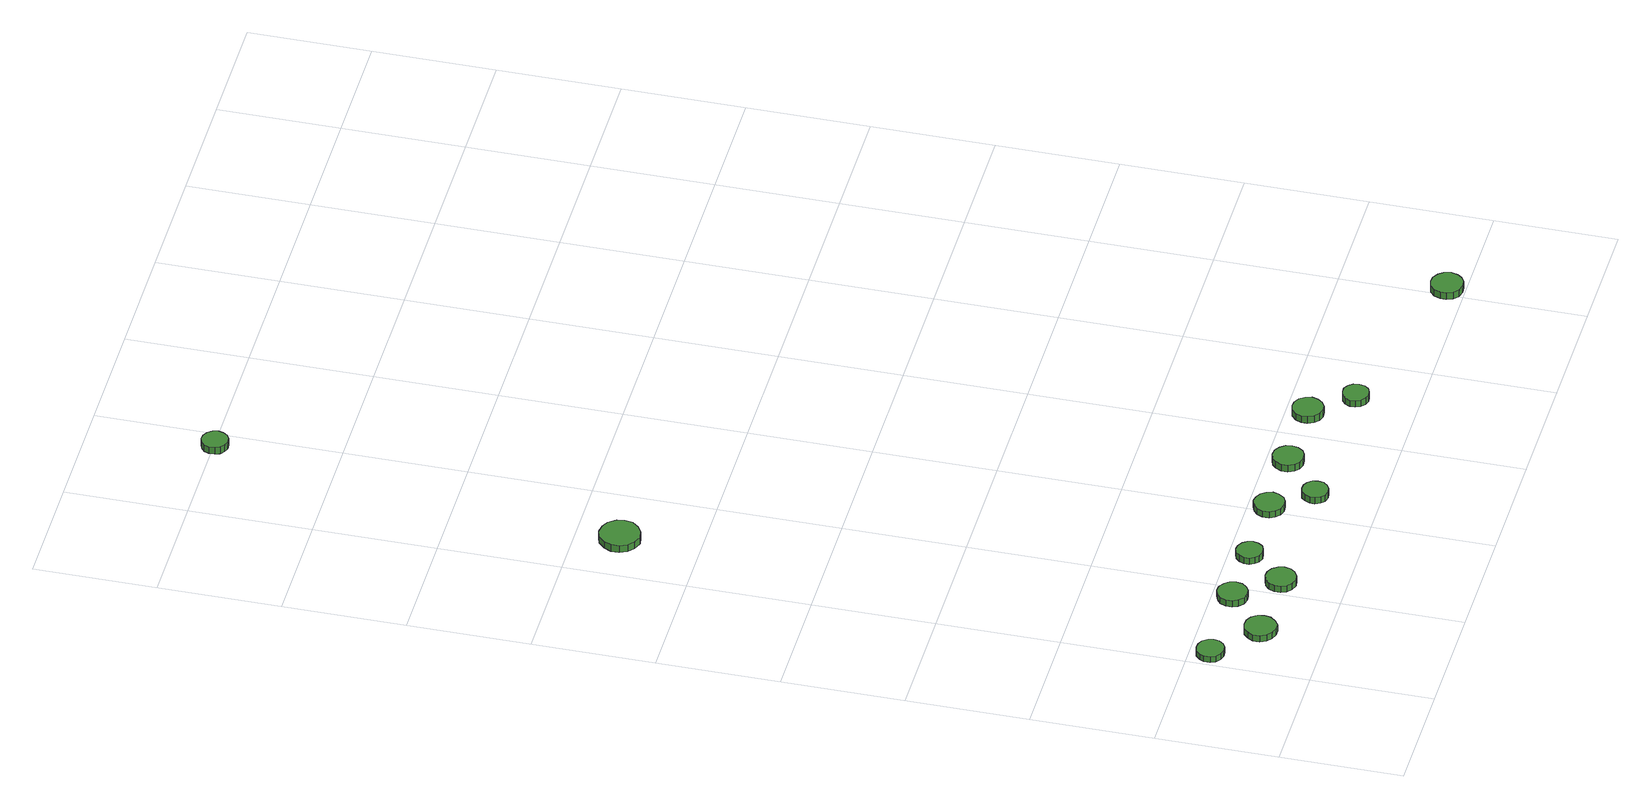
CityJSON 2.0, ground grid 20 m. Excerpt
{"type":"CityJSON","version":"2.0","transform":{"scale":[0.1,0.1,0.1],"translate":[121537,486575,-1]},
"CityObjects":{
"tree1":{"type":"SolitaryVegetationObject","attributes":{"function":"something"},"geometry":[{"type":"MultiSurface","lod":"1","boundaries":[[[0,1,2,3,4,5,6,7,8,9,10,11,12,13,14]],[[15,16,17,18,19,20,21,22,23,24,25,26,27,28,29]],[[0,29,28,1]],[[1,28,27,2]],[[2,27,26,3]],[[3,26,25,4]],[[4,25,24,5]],[[5,24,23,6]],[[6,23,22,7]],[[7,22,21,8]],[[8,21,20,9]],[[9,20,19,10]],[[10,19,18,11]],[[11,18,17,12]],[[12,17,16,13]],[[13,16,15,14]],[[14,15,29,0]]]}]},
"tree2":{"type":"SolitaryVegetationObject","attributes":{"function":"something"},"geometry":[{"type":"MultiSurface","lod":"1","boundaries":[[[30,31,32,33,34,35,36,37,38,39,40,41,42,43,44]],[[45,46,47,48,49,50,51,52,53,54,55,56,57,58,59]],[[30,59,58,31]],[[31,58,57,32]],[[32,57,56,33]],[[33,56,55,34]],[[34,55,54,35]],[[35,54,53,36]],[[36,53,52,37]],[[37,52,51,38]],[[38,51,50,39]],[[39,50,49,40]],[[40,49,48,41]],[[41,48,47,42]],[[42,47,46,43]],[[43,46,45,44]],[[44,45,59,30]]]}]},
"tree3":{"type":"SolitaryVegetationObject","attributes":{"function":"something"},"geometry":[{"type":"MultiSurface","lod":"1","boundaries":[[[60,61,62,63,64,65,66,67,68,69,70,71,72,73,74]],[[75,76,77,78,79,80,81,82,83,84,85,86,87,88,89]],[[60,89,88,61]],[[61,88,87,62]],[[62,87,86,63]],[[63,86,85,64]],[[64,85,84,65]],[[65,84,83,66]],[[66,83,82,67]],[[67,82,81,68]],[[68,81,80,69]],[[69,80,79,70]],[[70,79,78,71]],[[71,78,77,72]],[[72,77,76,73]],[[73,76,75,74]],[[74,75,89,60]]]}]},
"tree4":{"type":"SolitaryVegetationObject","attributes":{"function":"something"},"geometry":[{"type":"MultiSurface","lod":"1","boundaries":[[[90,91,92,93,94,95,96,97,98,99,100,101,102,103,104]],[[105,106,107,108,109,110,111,112,113,114,115,116,117,118,119]],[[90,119,118,91]],[[91,118,117,92]],[[92,117,116,93]],[[93,116,115,94]],[[94,115,114,95]],[[95,114,113,96]],[[96,113,112,97]],[[97,112,111,98]],[[98,111,110,99]],[[99,110,109,100]],[[100,109,108,101]],[[101,108,107,102]],[[102,107,106,103]],[[103,106,105,104]],[[104,105,119,90]]]}]},
"tree5":{"type":"SolitaryVegetationObject","attributes":{"function":"something"},"geometry":[{"type":"MultiSurface","lod":"1","boundaries":[[[120,121,122,123,124,125,126,127,128,129,130,131,132,133,134]],[[135,136,137,138,139,140,141,142,143,144,145,146,147,148,149]],[[120,149,148,121]],[[121,148,147,122]],[[122,147,146,123]],[[123,146,145,124]],[[124,145,144,125]],[[125,144,143,126]],[[126,143,142,127]],[[127,142,141,128]],[[128,141,140,129]],[[129,140,139,130]],[[130,139,138,131]],[[131,138,137,132]],[[132,137,136,133]],[[133,136,135,134]],[[134,135,149,120]]]}]},
"tree6":{"type":"SolitaryVegetationObject","attributes":{"function":"something"},"geometry":[{"type":"MultiSurface","lod":"1","boundaries":[[[150,151,152,153,154,155,156,157,158,159,160,161,162,163,164]],[[165,166,167,168,169,170,171,172,173,174,175,176,177,178,179]],[[150,179,178,151]],[[151,178,177,152]],[[152,177,176,153]],[[153,176,175,154]],[[154,175,174,155]],[[155,174,173,156]],[[156,173,172,157]],[[157,172,171,158]],[[158,171,170,159]],[[159,170,169,160]],[[160,169,168,161]],[[161,168,167,162]],[[162,167,166,163]],[[163,166,165,164]],[[164,165,179,150]]]}]},
"tree7":{"type":"SolitaryVegetationObject","attributes":{"function":"something"},"geometry":[{"type":"MultiSurface","lod":"1","boundaries":[[[180,181,182,183,184,185,186,187,188,189,190,191,192,193,194]],[[195,196,197,198,199,200,201,202,203,204,205,206,207,208,209]],[[180,209,208,181]],[[181,208,207,182]],[[182,207,206,183]],[[183,206,205,184]],[[184,205,204,185]],[[185,204,203,186]],[[186,203,202,187]],[[187,202,201,188]],[[188,201,200,189]],[[189,200,199,190]],[[190,199,198,191]],[[191,198,197,192]],[[192,197,196,193]],[[193,196,195,194]],[[194,195,209,180]]]}]},
"tree8":{"type":"SolitaryVegetationObject","attributes":{"function":"something"},"geometry":[{"type":"MultiSurface","lod":"1","boundaries":[[[210,211,212,213,214,215,216,217,218,219,220,221,222,223,224]],[[225,226,227,228,229,230,231,232,233,234,235,236,237,238,239]],[[210,239,238,211]],[[211,238,237,212]],[[212,237,236,213]],[[213,236,235,214]],[[214,235,234,215]],[[215,234,233,216]],[[216,233,232,217]],[[217,232,231,218]],[[218,231,230,219]],[[219,230,229,220]],[[220,229,228,221]],[[221,228,227,222]],[[222,227,226,223]],[[223,226,225,224]],[[224,225,239,210]]]}]},
"tree9":{"type":"SolitaryVegetationObject","attributes":{"function":"something"},"geometry":[{"type":"MultiSurface","lod":"1","boundaries":[[[240,241,242,243,244,245,246,247,248,249,250,251,252,253,254]],[[255,256,257,258,259,260,261,262,263,264,265,266,267,268,269]],[[240,269,268,241]],[[241,268,267,242]],[[242,267,266,243]],[[243,266,265,244]],[[244,265,264,245]],[[245,264,263,246]],[[246,263,262,247]],[[247,262,261,248]],[[248,261,260,249]],[[249,260,259,250]],[[250,259,258,251]],[[251,258,257,252]],[[252,257,256,253]],[[253,256,255,254]],[[254,255,269,240]]]}]},
"tree10":{"type":"SolitaryVegetationObject","attributes":{"function":"something"},"geometry":[{"type":"MultiSurface","lod":"1","boundaries":[[[270,271,272,273,274,275,276,277,278,279,280,281,282,283,284]],[[285,286,287,288,289,290,291,292,293,294,295,296,297,298,299]],[[270,299,298,271]],[[271,298,297,272]],[[272,297,296,273]],[[273,296,295,274]],[[274,295,294,275]],[[275,294,293,276]],[[276,293,292,277]],[[277,292,291,278]],[[278,291,290,279]],[[279,290,289,280]],[[280,289,288,281]],[[281,288,287,282]],[[282,287,286,283]],[[283,286,285,284]],[[284,285,299,270]]]}]},
"tree11":{"type":"SolitaryVegetationObject","attributes":{"function":"something"},"geometry":[{"type":"MultiSurface","lod":"1","boundaries":[[[300,301,302,303,304,305,306,307,308,309,310,311,312,313,314]],[[315,316,317,318,319,320,321,322,323,324,325,326,327,328,329]],[[300,329,328,301]],[[301,328,327,302]],[[302,327,326,303]],[[303,326,325,304]],[[304,325,324,305]],[[305,324,323,306]],[[306,323,322,307]],[[307,322,321,308]],[[308,321,320,309]],[[309,320,319,310]],[[310,319,318,311]],[[311,318,317,312]],[[312,317,316,313]],[[313,316,315,314]],[[314,315,329,300]]]}]},
"tree12":{"type":"SolitaryVegetationObject","attributes":{"function":"something"},"geometry":[{"type":"MultiSurface","lod":"1","boundaries":[[[330,331,332,333,334,335,336,337,338,339,340,341,342,343,344]],[[345,346,347,348,349,350,351,352,353,354,355,356,357,358,359]],[[330,359,358,331]],[[331,358,357,332]],[[332,357,356,333]],[[333,356,355,334]],[[334,355,354,335]],[[335,354,353,336]],[[336,353,352,337]],[[337,352,351,338]],[[338,351,350,339]],[[339,350,349,340]],[[340,349,348,341]],[[341,348,347,342]],[[342,347,346,343]],[[343,346,345,344]],[[344,345,359,330]]]}]},
"tree13":{"type":"SolitaryVegetationObject","attributes":{"function":"something"},"geometry":[{"type":"MultiSurface","lod":"1","boundaries":[[[360,361,362,363,364,365,366,367,368,369,370,371,372,373,374]],[[375,376,377,378,379,380,381,382,383,384,385,386,387,388,389]],[[360,389,388,361]],[[361,388,387,362]],[[362,387,386,363]],[[363,386,385,364]],[[364,385,384,365]],[[365,384,383,366]],[[366,383,382,367]],[[367,382,381,368]],[[368,381,380,369]],[[369,380,379,370]],[[370,379,378,371]],[[371,378,377,372]],[[372,377,376,373]],[[373,376,375,374]],[[374,375,389,360]]]}]}
},
"vertices":[
[53,167,19],[51,176,19],[45,184,19],[37,188,19],[28,189,19],[19,187,19],[12,180,19],[8,172,19],[8,162,19],[12,154,19],[19,148,19],[28,145,19],[37,146,19],[45,150,19],[51,158,19],[51,158,8],[45,150,8],[37,146,8],[28,145,8],[19,148,8],[12,154,8],[8,162,8],[8,172,8],[12,180,8],[19,187,8],[28,189,8],[37,188,8],[45,184,8],[51,176,8],[53,167,8],
[128,104,21],[126,115,21],[119,124,21],[110,129,21],[99,130,21],[89,127,21],[81,120,21],[76,110,21],[76,99,21],[81,89,21],[89,82,21],[99,78,21],[110,79,21],[119,85,21],[126,94,21],[126,94,9],[119,85,9],[110,79,9],[99,78,9],[89,82,9],[81,89,9],[76,99,9],[76,110,9],[81,120,9],[89,127,9],[99,130,9],[110,129,9],[119,124,9],[126,115,9],[128,104,9],
[200,167,21],[198,177,21],[192,185,21],[183,191,21],[173,192,21],[164,188,21],[156,182,21],[152,172,21],[152,162,21],[156,153,21],[164,146,21],[173,143,21],[183,144,21],[192,149,21],[198,157,21],[198,157,9],[192,149,9],[183,144,9],[173,143,9],[164,146,9],[156,153,9],[152,162,9],[152,172,9],[156,182,9],[164,188,9],[173,192,9],[183,191,9],[192,185,9],[198,177,9],[200,167,9],
[252,102,23],[250,112,23],[244,121,23],[235,126,23],[225,127,23],[215,124,23],[207,117,23],[203,107,23],[203,97,23],[207,88,23],[215,81,23],[225,77,23],[235,79,23],[244,84,23],[250,92,23],[250,92,11],[244,84,11],[235,79,11],[225,77,11],[215,81,11],[207,88,11],[203,97,11],[203,107,11],[207,117,11],[215,124,11],[225,127,11],[235,126,11],[244,121,11],[250,112,11],[252,102,11],
[306,166,21],[304,175,21],[299,182,21],[291,187,21],[282,188,21],[273,185,21],[267,179,21],[263,171,21],[263,162,21],[267,154,21],[273,148,21],[282,145,21],[291,146,21],[299,150,21],[304,158,21],[304,158,9],[299,150,9],[291,146,9],[282,145,9],[273,148,9],[267,154,9],[263,162,9],[263,171,9],[267,179,9],[273,185,9],[282,188,9],[291,187,9],[299,182,9],[304,175,9],[306,166,9],
[123,1129,22],[121,1142,22],[112,1154,22],[101,1160,22],[87,1162,22],[74,1158,22],[64,1148,22],[58,1136,22],[58,1122,22],[64,1110,22],[74,1101,22],[87,1096,22],[101,1098,22],[112,1105,22],[121,1116,22],[121,1116,9],[112,1105,9],[101,1098,9],[87,1096,9],[74,1101,9],[64,1110,9],[58,1122,9],[58,1136,9],[64,1148,9],[74,1158,9],[87,1162,9],[101,1160,9],[112,1154,9],[121,1142,9],[123,1129,9],
[435,166,21],[432,176,21],[426,184,21],[417,189,21],[407,191,21],[397,187,21],[389,180,21],[385,171,21],[385,160,21],[389,151,21],[397,144,21],[407,141,21],[417,142,21],[426,147,21],[432,155,21],[432,155,9],[426,147,9],[417,142,9],[407,141,9],[397,144,9],[389,151,9],[385,160,9],[385,171,9],[389,180,9],[397,187,9],[407,191,9],[417,189,9],[426,184,9],[432,176,9],[435,166,9],
[475,103,24],[474,112,24],[468,119,24],[461,123,24],[452,124,24],[443,122,24],[437,116,24],[433,107,24],[433,99,24],[437,90,24],[443,84,24],[452,82,24],[461,83,24],[468,87,24],[474,94,24],[474,94,12],[468,87,12],[461,83,12],[452,82,12],[443,84,12],[437,90,12],[433,99,12],[433,107,12],[437,116,12],[443,122,12],[452,124,12],[461,123,12],[468,119,12],[474,112,12],[475,103,12],
[555,165,22],[553,175,22],[547,183,22],[538,189,22],[527,190,22],[517,187,22],[510,180,22],[505,170,22],[505,160,22],[510,150,22],[517,143,22],[527,140,22],[538,141,22],[547,146,22],[553,155,22],[553,155,9],[547,146,9],[538,141,9],[527,140,9],[517,143,9],[510,150,9],[505,160,9],[505,170,9],[510,180,9],[517,187,9],[527,190,9],[538,189,9],[547,183,9],[553,175,9],[555,165,9],
[681,164,23],[678,174,23],[672,183,23],[663,188,23],[653,189,23],[643,186,23],[635,179,23],[631,169,23],[631,159,23],[635,149,23],[643,142,23],[653,139,23],[663,140,23],[672,145,23],[678,154,23],[678,154,10],[672,145,10],[663,140,10],[653,139,10],[643,142,10],[635,149,10],[631,159,10],[631,169,10],[635,179,10],[643,186,10],[653,189,10],[663,188,10],[672,183,10],[678,174,10],[681,164,10],
[188,1797,25],[186,1806,25],[181,1813,25],[173,1818,25],[164,1819,25],[156,1816,25],[149,1810,25],[146,1802,25],[146,1793,25],[149,1785,25],[156,1779,25],[164,1776,25],[173,1777,25],[181,1781,25],[186,1789,25],[186,1789,12],[181,1781,12],[173,1777,12],[164,1776,12],[156,1779,12],[149,1785,12],[146,1793,12],[146,1802,12],[149,1810,12],[156,1816,12],[164,1819,12],[173,1818,12],[181,1813,12],[186,1806,12],[188,1797,12],
[729,100,24],[727,109,24],[722,116,24],[714,121,24],[705,121,24],[697,119,24],[690,113,24],[686,105,24],[686,96,24],[690,88,24],[697,82,24],[705,79,24],[714,80,24],[722,84,24],[727,91,24],[727,91,12],[722,84,12],[714,80,12],[705,79,12],[697,82,12],[690,88,12],[686,96,12],[686,105,12],[690,113,12],[697,119,12],[705,121,12],[714,121,12],[722,116,12],[727,109,12],[729,100,12],
[1036,28,26],[1033,39,26],[1027,47,26],[1017,53,26],[1007,54,26],[996,51,26],[988,43,26],[984,33,26],[984,23,26],[988,13,26],[996,5,26],[1007,2,26],[1017,3,26],[1027,9,26],[1033,17,26],[1033,17,13],[1027,9,13],[1017,3,13],[1007,2,13],[996,5,13],[988,13,13],[984,23,13],[984,33,13],[988,43,13],[996,51,13],[1007,54,13],[1017,53,13],[1027,47,13],[1033,39,13],[1036,28,13]
]}
